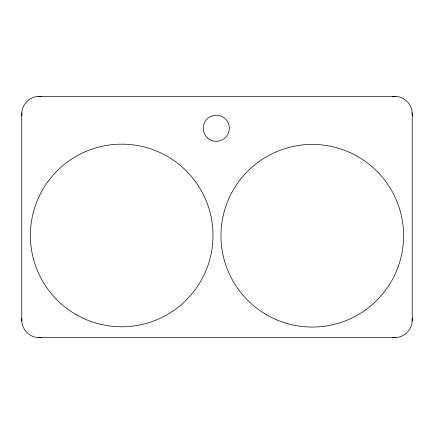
<?xml version="1.0" encoding="UTF-8"?>
<svg xmlns="http://www.w3.org/2000/svg" width="434" height="434" viewBox="0 0 434 434"><rect width="100%" height="100%" fill="white"/><g stroke="black" fill="none" stroke-linecap="round" stroke-linejoin="round"><path stroke-width="0.65" d="M21.76 318.1L22.026 323.341A17.935 17.935 0 0 0 36.082 337.397L41.328 337.668M412.24 115.9L411.974 110.659A17.935 17.935 0 0 0 397.918 96.603L392.672 96.332M38.23 96.332L395.77 96.332M38.23 337.668L395.77 337.668M41.328 96.332L36.082 96.603A17.935 17.935 0 0 0 22.026 110.659L21.76 115.9M392.672 337.668L397.918 337.397A17.935 17.935 0 0 0 411.974 323.341L412.24 318.1M412.24 112.802L412.24 321.198M21.76 112.802L21.76 321.198M76.031 314.552A91.314 91.314 0 0 0 213.007 235.472A91.314 91.314 0 0 0 76.031 156.392A91.314 91.314 0 0 0 76.031 314.552M266.622 314.818A91.314 91.314 0 0 0 403.593 235.738A91.314 91.314 0 0 0 266.622 156.658A91.314 91.314 0 0 0 266.622 314.818M207.517 137.941A13.047 13.047 0 0 0 229.022 131.008A13.047 13.047 0 0 0 212.264 115.851A13.047 13.047 0 0 0 207.517 137.941"/></g></svg>
